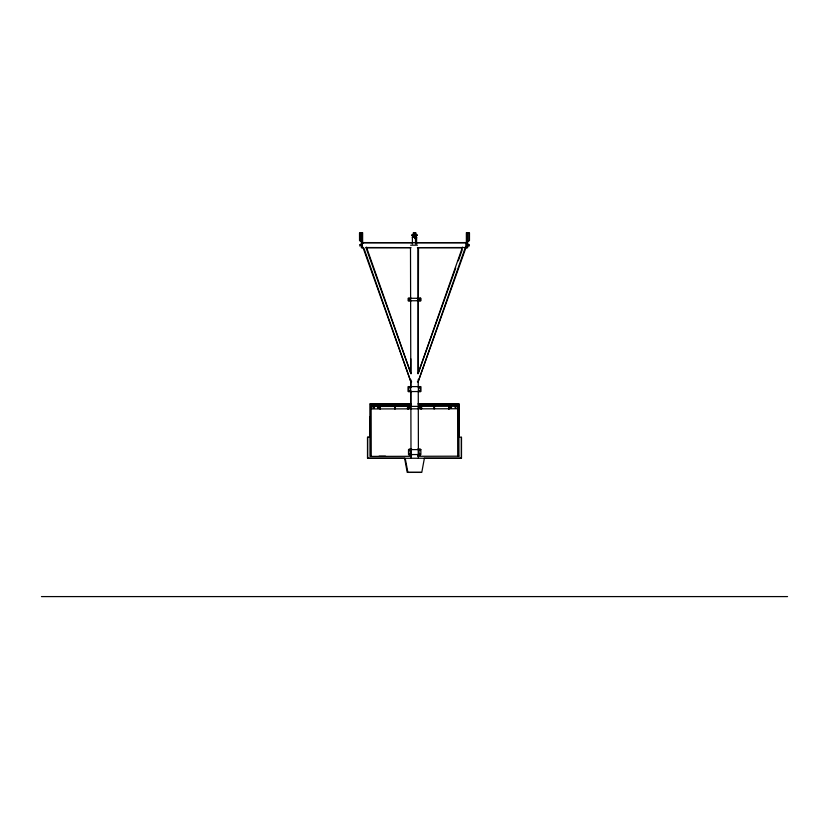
<?xml version="1.0" encoding="UTF-8"?>
<svg xmlns="http://www.w3.org/2000/svg" width="829" height="829" viewBox="0 0 829 829"><rect width="100%" height="100%" fill="white"/><g stroke="black" fill="none" stroke-linecap="round" stroke-linejoin="round"><path stroke-width="1.24" d="M415.298 233.695C416.345 235.488 414.303 239.778 414.811 233.933C416.023 233.405 414.054 233.405 415.288 234.358L414.78 233.509M360.149 240.41L360.169 232.69L362.636 232.7L362.615 242.804M360.449 245.042L360.449 244.275M361.993 242.835L362.014 232.69M362.915 243.301L362.926 242.576L412.883 242.7M370.148 416.624L370.097 437.152L367.63 437.142L367.579 458.147L404.873 458.23M410.707 404.013L410.738 391.091M410.749 387.216L410.769 379.475M410.821 358.812L410.79 373.019L410.5 247.767M411.868 235.529C411.858 234.234 411.712 236.742 413.111 235.623L413.111 234.97L411.868 235.094M412.769 235.643L412.801 234.97L413.381 236.534L413.433 232.825M413.08 235.643L413.111 234.97M414.386 235.747L414.241 234.12L413.619 234.12L413.609 236.659L415.391 236.659L415.381 238.514L414.769 238.514M416.21 235.643L416.199 234.97L415.567 235.757C416.407 239.488 415.547 227.115 415.567 235.757M417.122 235.529C416.852 232.089 412.117 240.12 414.386 235.353M418.5 247.767L418.199 373.029L417.92 247.747M459.038 437.36L459.121 404.013L417.868 403.91M461.515 437.37L461.463 458.364L424.168 458.282M466.675 247.767L466.675 245.933M466.675 244.659L466.686 242.824L416.728 242.71M467.618 240.524L467.597 247.767L466.976 247.767L467.017 232.949L469.483 232.949L469.463 240.669L467.608 241.591M469.141 246.078L469.152 244.534M414.189 236.534L414.231 234.12M414.241 237.633L414.241 235.332L417.142 235.312M414.386 235.115L414.386 233.446L414.189 233.933C412.78 232.182 415.889 236.099 414.189 236.773M413.111 236.534L413.101 235.778M414.51 235.757L414.5 236.534L414.459 232.825M415.619 236.534L415.619 235.757M414.821 236.11L415.319 236.959L415.319 234.255M415.225 236.141L415.298 236.773M416.572 243.954L416.624 237.519A1.544 1.047 0.4 0 0 415.08 236.462M414.801 235.094C415.816 234.69 413.661 236.576 414.386 234.721M414.883 236.597L414.78 235.509L414.614 237.032M415.122 234.835L415.122 235.757M415.899 235.778L415.889 236.534M424.355 458.447L421.785 472.364L407.889 472.406L405.246 458.499M462.509 247.166L417.992 373.817L455.722 268.068M465.556 246.866L418.054 382.045L417.391 381.817M458.323 260.772L462.23 249.83M418.427 380.843L466.147 247.115M409.723 299.538L409.101 299.538L409.63 299.321M409.93 387.547L409.319 387.547L409.847 387.33M409.35 390.832L409.847 390.418M419.64 387.744L419.205 387.309M419.795 450.738C418.811 450.603 420.386 450.106 419.35 450.748M455.494 407.516C454.872 407.049 455.308 408.314 455.194 407.205M419.909 299.87L419.909 299.207M414.127 234.327L414.117 236.835M373.744 407.485L373.962 408.013M419.65 390.832L419.122 390.614L419.733 390.614M409.453 407.402L409.671 407.93M451.194 407.827L451.411 407.308L450.976 407.744M409.899 390.946L409.246 390.936M419.692 390.967L419.039 390.967M362.853 247.115L410.997 382.065L411.661 381.827L410.946 382.045L363.869 248.089M414.873 235.55L414.873 234.327M361.392 241.591L359.537 240.669L359.517 232.949L361.983 232.949L362.024 247.767L361.403 247.767L361.371 232.949M467.007 241.343L468.851 240.41L468.831 232.69L466.364 232.7L466.395 247.519L467.017 247.519L466.986 232.69M410.635 245.187L417.443 245.166M361.403 246.845L362.014 246.845M466.395 246.596L467.017 246.596M366.169 247.757L411.008 247.653M417.412 247.633L466.095 247.519L466.074 242.576L362.314 242.824L362.325 247.767M411.132 403.91L369.879 404.013L370.003 456.396L411.257 456.302M418.863 403.899L458.82 403.796L458.945 456.188L417.702 456.282M411.132 405.153L371.123 405.246L371.237 456.385M418.873 405.132L457.587 405.039L457.712 456.178L458.945 456.188M369.962 437.36L367.485 437.37L367.537 458.364L461.421 458.147L461.37 437.142L458.903 437.152M414.769 232.825L414.769 235.757L414.821 232.825L414.179 232.825L414.241 235.871M414.759 234.12L415.381 234.12M417.132 235.094C413.298 237.322 414.479 232.068 413.712 234.358M411.858 235.312L413.111 235.301M414.759 235.871L415.37 235.871L415.381 238.514M409.184 448.976L411.65 448.976M417.826 448.976L420.303 448.976M409.184 455.152L411.65 455.152M417.826 455.152L420.303 455.152M41.45 596.59L787.55 596.59M361.071 241.343L361.993 241.343M466.986 246.845L467.597 246.845M361.983 247.519L362.605 247.519M366.75 247.529L410.303 247.633M417.992 247.653L461.546 247.757M408.51 298.274L411.07 298.285M417.37 298.295L420.863 298.305L420.863 300.772L417.37 300.772M408.51 300.74L411.07 300.751M411.744 386.604L408.303 386.594L408.293 391.537L411.733 391.547M418.096 386.615L420.655 386.625L420.707 391.537L408.355 391.568L408.345 386.625L420.697 386.594L420.645 391.568L418.085 391.557M370.18 403.796L411.422 403.899M379.081 456.209L385.526 456.219M421.111 472.406L407.215 472.364L404.645 458.447M413.702 233.695L413.516 234.213M419.433 299.29L418.904 299.518M410.003 453.422L409.474 453.639M373.651 407.713C375.216 409.029 373.724 406.003 373.744 408.034M365.9 247.394L411.018 373.838L366.491 247.166M415.464 237.498L415.505 243.933M414.22 233.509L414.199 234.358M412.376 237.519L412.427 243.954M468.551 244.275L468.561 245.819M449.194 406.293L449.194 408.759M448.852 406.169L448.852 408.946M434.479 406.324L434.489 408.801M433.868 406.324L433.868 408.801M421.619 408.832L421.609 406.355L420.987 406.355L420.997 408.832M420.749 406.365L420.749 408.832M418.179 298.285L418.189 300.751M418.386 386.604L418.407 391.547M418.438 406.365L418.448 408.832M418.541 449.598L418.552 454.541M418.231 379.475L418.251 387.216M418.262 391.091L418.396 449.204M418.407 454.375L418.417 458.25M417.93 298.285L417.93 300.751M418.293 449.598L418.303 454.541M414.801 235.54L414.78 236.7M410.821 380.78L410.842 387.236M410.842 391.112L410.987 449.225M411.049 449.619L411.008 458.261M410.428 298.295L410.438 300.772M410.645 386.625L410.656 391.557M410.687 406.386L410.697 408.852M410.79 449.619L410.801 454.561M408.396 406.386L408.479 408.863M408.148 406.386L408.148 408.863M407.526 406.397L407.516 408.863M395.267 406.417L395.278 408.894M394.656 406.428L394.656 408.894M380.293 406.324L380.293 409.101M379.983 406.459L379.983 408.925M359.848 244.534L359.859 246.078M448.852 407.619L448.852 408.759L448.852 406.293M413.381 232.825L413.381 235.757M416.624 237.519A1.544 1.047 0.4 0 1 415.08 238.565M412.427 237.788A1.544 1.047 -0.4 0 1 413.267 236.566A1.544 1.047 -0.4 0 1 415.184 236.897A1.544 1.047 -0.4 0 1 415.008 238.244M414.5 235.084L414.469 235.094M415.889 234.97L415.899 235.643L415.889 234.97M409.091 299.207L409.744 299.86L409.091 299.207M418.883 299.186L419.536 299.839L418.883 299.186M377.661 407.371L378.314 408.023L377.661 407.371M377.755 407.485L378.2 407.92L377.755 407.485M409.298 387.226L409.951 387.879L409.298 387.226M409.308 390.314L409.961 390.967L409.308 390.314M409.339 407.298L410.003 407.951L409.339 407.298M419.091 387.195L419.754 387.848L419.091 387.195M419.101 390.283L419.754 390.936L419.101 390.283M419.142 407.267L419.795 407.93L419.142 407.267M419.246 407.381L419.692 407.816L419.246 407.381M409.443 450.22L410.106 450.872L409.443 450.22M409.557 450.334L409.992 450.769L409.557 450.334M409.453 453.308L410.106 453.96L409.453 453.308M419.246 453.287L419.909 453.94L419.246 453.287M419.36 453.39L419.795 453.826L419.36 453.39M450.883 407.194L451.536 407.847L450.883 407.194M420.49 298.274L408.137 298.305L408.137 300.772L420.49 300.74L420.49 298.274M457.183 406.272L371.952 406.479L371.962 408.946L457.193 408.749L457.183 406.272M420.852 449.598L408.5 449.629L408.51 454.561L420.863 454.541L420.852 449.598"/></g></svg>
